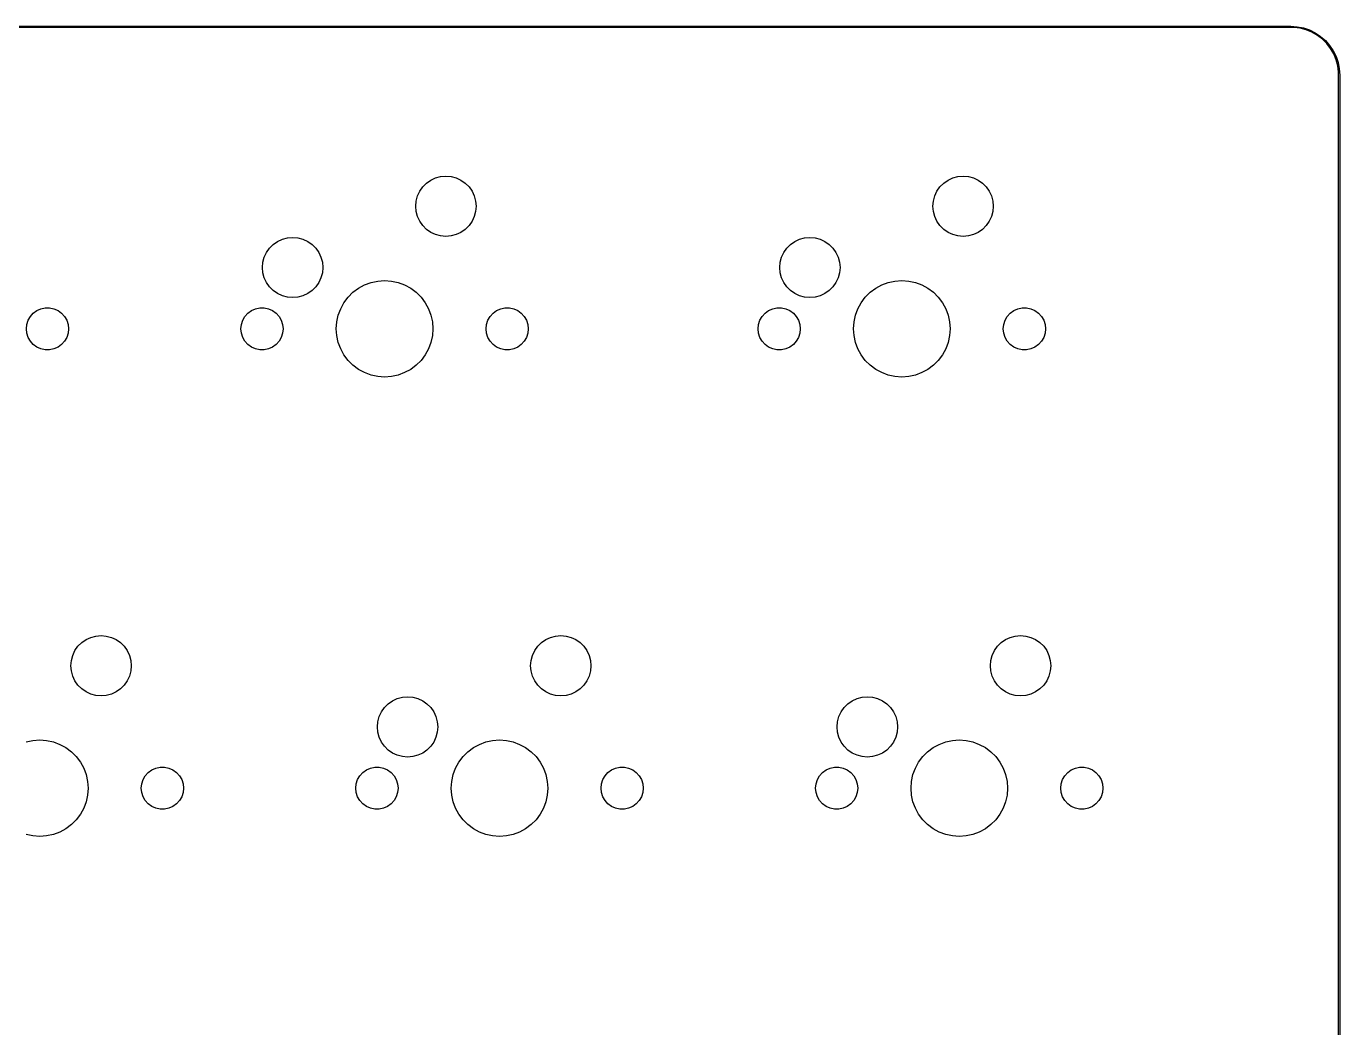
# Model space of a CAD drawing. Extents: x 24 to 270, y -104 to -21.
# Drawn here: x 215.2 to 269.6, y -62.9 to -21.3 of the extents above; entities that cross this region are included whole.
import ezdxf

# ---------------------------------------------------------------- set-up
doc = ezdxf.new("R2010")
doc.units = 0
doc.layers.add('BLACK', color=7, linetype='CONTINUOUS')

msp = doc.modelspace()

# ---------------------------------------------------------------- linework, layer by layer
at = {"layer": 'BLACK', "linetype": 'CONTINUOUS'}
for p, q in [((25.58125, -21.35), (267.58125, -21.35)), ((267.58125, -21.4), (25.58125, -21.4)), ((267.58125, -21.35), (267.84557, -21.367318)), ((267.581251, -21.4), (267.58125, -21.399999)), ((267.58125, -21.399999), (267.58125, -21.4)), ((267.710701, -21.399997), (267.581251, -21.4)), ((267.967388, -21.433784), (267.710701, -21.399997)), ((267.84557, -21.367318), (268.105368, -21.418989)), ((268.217468, -21.500787), (267.967388, -21.433784)), ((268.105368, -21.418989), (268.356199, -21.504129)), ((268.456663, -21.59986), (268.217468, -21.500787)), ((268.356199, -21.504129), (268.593771, -21.621282)), ((268.68088, -21.729307), (268.456663, -21.59986)), ((268.593771, -21.621282), (268.814018, -21.768442)), ((268.886282, -21.886912), (268.68088, -21.729307)), ((268.814018, -21.768442), (269.013173, -21.943091)), ((269.069355, -22.069981), (268.886282, -21.886912)), ((269.013173, -21.943091), (269.187828, -22.142241)), ((269.226966, -22.275379), (269.069355, -22.069981)), ((269.187828, -22.142241), (269.334993, -22.362485)), ((269.356418, -22.499592), (269.226966, -22.275379)), ((269.334993, -22.362485), (269.452151, -22.600054)), ((269.455497, -22.738785), (269.356418, -22.499592)), ((269.452151, -22.600054), (269.537298, -22.850883)), ((269.522506, -22.988864), (269.455497, -22.738785)), ((269.537298, -22.850883), (269.588975, -23.11068)), ((269.5563, -23.24555), (269.522506, -22.988864)), ((269.55625, -23.375), (269.5563, -23.374748)), ((269.55625, -102.375), (269.55625, -23.375)), ((269.5563, -23.374748), (269.5563, -23.24555)), ((269.588975, -23.11068), (269.6063, -23.375)), ((269.6063, -23.375), (269.60625, -23.375)), ((269.60625, -23.375), (269.60625, -102.375)), ((231.765265, -27.855569), (231.94375, -27.730593)), ((231.94375, -27.730593), (232.141225, -27.638509)), ((232.141225, -27.638509), (232.35169, -27.582115)), ((232.35169, -27.582115), (232.56875, -27.563125)), ((232.56875, -27.563125), (232.78581, -27.582115)), ((232.78581, -27.582115), (232.996275, -27.638509)), ((232.996275, -27.638509), (233.19375, -27.730593)), ((233.19375, -27.730593), (233.372235, -27.855569)), ((253.196515, -27.855569), (253.375, -27.730593)), ((253.375, -27.730593), (253.572475, -27.638509)), ((253.572475, -27.638509), (253.78294, -27.582115)), ((253.78294, -27.582115), (254, -27.563125)), ((254, -27.563125), (254.21706, -27.582115)), ((254.21706, -27.582115), (254.427525, -27.638509)), ((254.427525, -27.638509), (254.625, -27.730593)), ((254.625, -27.730593), (254.803485, -27.855569)), ((231.394134, -28.3856), (231.486218, -28.188125)), ((231.486218, -28.188125), (231.611194, -28.00964)), ((231.611194, -28.00964), (231.765265, -27.855569)), ((233.372235, -27.855569), (233.526306, -28.00964)), ((233.526306, -28.00964), (233.651282, -28.188125)), ((233.651282, -28.188125), (233.743366, -28.3856)), ((252.825384, -28.3856), (252.917468, -28.188125)), ((252.917468, -28.188125), (253.042444, -28.00964)), ((253.042444, -28.00964), (253.196515, -27.855569)), ((254.803485, -27.855569), (254.957556, -28.00964)), ((254.957556, -28.00964), (255.082532, -28.188125)), ((255.082532, -28.188125), (255.174616, -28.3856)), ((231.31875, -28.813125), (231.33774, -28.596065)), ((231.33774, -29.030185), (231.31875, -28.813125)), ((231.33774, -28.596065), (231.394134, -28.3856)), ((233.743366, -28.3856), (233.79976, -28.596065)), ((233.79976, -28.596065), (233.81875, -28.813125)), ((233.81875, -28.813125), (233.79976, -29.030185)), ((252.75, -28.813125), (252.76899, -28.596065)), ((252.76899, -29.030185), (252.75, -28.813125)), ((252.76899, -28.596065), (252.825384, -28.3856)), ((255.174616, -28.3856), (255.23101, -28.596065)), ((255.23101, -28.596065), (255.25, -28.813125)), ((255.25, -28.813125), (255.23101, -29.030185)), ((231.394134, -29.24065), (231.33774, -29.030185)), ((231.486218, -29.438125), (231.394134, -29.24065)), ((233.743366, -29.24065), (233.651282, -29.438125)), ((233.79976, -29.030185), (233.743366, -29.24065)), ((252.825384, -29.24065), (252.76899, -29.030185)), ((252.917468, -29.438125), (252.825384, -29.24065)), ((255.174616, -29.24065), (255.082532, -29.438125)), ((255.23101, -29.030185), (255.174616, -29.24065)), ((231.611194, -29.61661), (231.486218, -29.438125)), ((231.765265, -29.770681), (231.611194, -29.61661)), ((231.94375, -29.895657), (231.765265, -29.770681)), ((232.141225, -29.987741), (231.94375, -29.895657)), ((233.19375, -29.895657), (232.996275, -29.987741)), ((233.372235, -29.770681), (233.19375, -29.895657)), ((233.526306, -29.61661), (233.372235, -29.770681)), ((233.651282, -29.438125), (233.526306, -29.61661)), ((253.042444, -29.61661), (252.917468, -29.438125)), ((253.196515, -29.770681), (253.042444, -29.61661)), ((253.375, -29.895657), (253.196515, -29.770681)), ((253.572475, -29.987741), (253.375, -29.895657)), ((254.625, -29.895657), (254.427525, -29.987741)), ((254.803485, -29.770681), (254.625, -29.895657)), ((254.957556, -29.61661), (254.803485, -29.770681)), ((255.082532, -29.438125), (254.957556, -29.61661)), ((225.261194, -30.54964), (225.415265, -30.395569)), ((225.415265, -30.395569), (225.59375, -30.270593)), ((225.59375, -30.270593), (225.791225, -30.178509)), ((225.791225, -30.178509), (226.00169, -30.122115)), ((226.00169, -30.122115), (226.21875, -30.103125)), ((226.21875, -30.103125), (226.43581, -30.122115)), ((226.43581, -30.122115), (226.646275, -30.178509)), ((226.646275, -30.178509), (226.84375, -30.270593)), ((226.84375, -30.270593), (227.022235, -30.395569)), ((227.022235, -30.395569), (227.176306, -30.54964)), ((232.35169, -30.044135), (232.141225, -29.987741)), ((232.56875, -30.063125), (232.35169, -30.044135)), ((232.78581, -30.044135), (232.56875, -30.063125)), ((232.996275, -29.987741), (232.78581, -30.044135)), ((246.692444, -30.54964), (246.846515, -30.395569)), ((246.846515, -30.395569), (247.025, -30.270593)), ((247.025, -30.270593), (247.222475, -30.178509)), ((247.222475, -30.178509), (247.43294, -30.122115)), ((247.43294, -30.122115), (247.65, -30.103125)), ((247.65, -30.103125), (247.86706, -30.122115)), ((247.86706, -30.122115), (248.077525, -30.178509)), ((248.077525, -30.178509), (248.275, -30.270593)), ((248.275, -30.270593), (248.453485, -30.395569)), ((248.453485, -30.395569), (248.607556, -30.54964)), ((253.78294, -30.044135), (253.572475, -29.987741)), ((254, -30.063125), (253.78294, -30.044135)), ((254.21706, -30.044135), (254, -30.063125)), ((254.427525, -29.987741), (254.21706, -30.044135)), ((224.98774, -31.136065), (225.044134, -30.9256)), ((225.044134, -30.9256), (225.136218, -30.728125)), ((225.136218, -30.728125), (225.261194, -30.54964)), ((227.176306, -30.54964), (227.301282, -30.728125)), ((227.301282, -30.728125), (227.393366, -30.9256)), ((227.393366, -30.9256), (227.44976, -31.136065)), ((246.41899, -31.136065), (246.475384, -30.9256)), ((246.475384, -30.9256), (246.567468, -30.728125)), ((246.567468, -30.728125), (246.692444, -30.54964)), ((248.607556, -30.54964), (248.732532, -30.728125)), ((248.732532, -30.728125), (248.824616, -30.9256)), ((248.824616, -30.9256), (248.88101, -31.136065)), ((224.96875, -31.353125), (224.98774, -31.136065)), ((224.98774, -31.570185), (224.96875, -31.353125)), ((227.44976, -31.136065), (227.46875, -31.353125)), ((227.46875, -31.353125), (227.44976, -31.570185)), ((246.4, -31.353125), (246.41899, -31.136065)), ((246.41899, -31.570185), (246.4, -31.353125)), ((248.88101, -31.136065), (248.9, -31.353125)), ((248.9, -31.353125), (248.88101, -31.570185)), ((225.044134, -31.78065), (224.98774, -31.570185)), ((225.136218, -31.978125), (225.044134, -31.78065)), ((225.261194, -32.15661), (225.136218, -31.978125)), ((227.301282, -31.978125), (227.176306, -32.15661)), ((227.393366, -31.78065), (227.301282, -31.978125)), ((227.44976, -31.570185), (227.393366, -31.78065)), ((228.947468, -32.210618), (229.19792, -32.073861)), ((229.19792, -32.073861), (229.465285, -31.974139)), ((229.465285, -31.974139), (229.74412, -31.913482)), ((229.74412, -31.913482), (230.02875, -31.893125)), ((230.02875, -31.893125), (230.31338, -31.913482)), ((230.31338, -31.913482), (230.592215, -31.974139)), ((230.592215, -31.974139), (230.85958, -32.073861)), ((230.85958, -32.073861), (231.110032, -32.210618)), ((246.475384, -31.78065), (246.41899, -31.570185)), ((246.567468, -31.978125), (246.475384, -31.78065)), ((246.692444, -32.15661), (246.567468, -31.978125)), ((248.732532, -31.978125), (248.607556, -32.15661)), ((248.824616, -31.78065), (248.732532, -31.978125)), ((248.88101, -31.570185), (248.824616, -31.78065)), ((250.378718, -32.210618), (250.62917, -32.073861)), ((250.62917, -32.073861), (250.896535, -31.974139)), ((250.896535, -31.974139), (251.17537, -31.913482)), ((251.17537, -31.913482), (251.46, -31.893125)), ((251.46, -31.893125), (251.74463, -31.913482)), ((251.74463, -31.913482), (252.023465, -31.974139)), ((252.023465, -31.974139), (252.29083, -32.073861)), ((252.29083, -32.073861), (252.541282, -32.210618)), ((225.415265, -32.310681), (225.261194, -32.15661)), ((225.59375, -32.435657), (225.415265, -32.310681)), ((225.791225, -32.527741), (225.59375, -32.435657)), ((226.00169, -32.584135), (225.791225, -32.527741)), ((226.21875, -32.603125), (226.00169, -32.584135)), ((226.43581, -32.584135), (226.21875, -32.603125)), ((226.646275, -32.527741), (226.43581, -32.584135)), ((226.84375, -32.435657), (226.646275, -32.527741)), ((227.022235, -32.310681), (226.84375, -32.435657)), ((227.176306, -32.15661), (227.022235, -32.310681)), ((228.346243, -32.811843), (228.517251, -32.583404)), ((228.517251, -32.583404), (228.719029, -32.381626)), ((228.719029, -32.381626), (228.947468, -32.210618)), ((231.110032, -32.210618), (231.338471, -32.381626)), ((231.338471, -32.381626), (231.540249, -32.583404)), ((231.540249, -32.583404), (231.711257, -32.811843)), ((246.846515, -32.310681), (246.692444, -32.15661)), ((247.025, -32.435657), (246.846515, -32.310681)), ((247.222475, -32.527741), (247.025, -32.435657)), ((247.43294, -32.584135), (247.222475, -32.527741)), ((247.65, -32.603125), (247.43294, -32.584135)), ((247.86706, -32.584135), (247.65, -32.603125)), ((248.077525, -32.527741), (247.86706, -32.584135)), ((248.275, -32.435657), (248.077525, -32.527741)), ((248.453485, -32.310681), (248.275, -32.435657)), ((248.607556, -32.15661), (248.453485, -32.310681)), ((249.777493, -32.811843), (249.948501, -32.583404)), ((249.948501, -32.583404), (250.150279, -32.381626)), ((250.150279, -32.381626), (250.378718, -32.210618)), ((252.541282, -32.210618), (252.769721, -32.381626)), ((252.769721, -32.381626), (252.971499, -32.583404)), ((252.971499, -32.583404), (253.142507, -32.811843)), ((215.473261, -33.242873), (215.62125, -33.135353)), ((215.62125, -33.135353), (215.78836, -33.060951)), ((215.78836, -33.060951), (215.967288, -33.022918)), ((215.967288, -33.022918), (216.150212, -33.022918)), ((216.150212, -33.022918), (216.32914, -33.060951)), ((216.32914, -33.060951), (216.49625, -33.135353)), ((216.49625, -33.135353), (216.644239, -33.242873)), ((224.363261, -33.242873), (224.51125, -33.135353)), ((224.51125, -33.135353), (224.67836, -33.060951)), ((224.67836, -33.060951), (224.857288, -33.022918)), ((224.857288, -33.022918), (225.040212, -33.022918)), ((225.040212, -33.022918), (225.21914, -33.060951)), ((225.21914, -33.060951), (225.38625, -33.135353)), ((225.38625, -33.135353), (225.534239, -33.242873)), ((228.109764, -33.32966), (228.209486, -33.062295)), ((228.209486, -33.062295), (228.346243, -32.811843)), ((231.711257, -32.811843), (231.848014, -33.062295)), ((231.848014, -33.062295), (231.947736, -33.32966)), ((234.523261, -33.242873), (234.67125, -33.135353)), ((234.67125, -33.135353), (234.83836, -33.060951)), ((234.83836, -33.060951), (235.017288, -33.022918)), ((235.017288, -33.022918), (235.200212, -33.022918)), ((235.200212, -33.022918), (235.37914, -33.060951)), ((235.37914, -33.060951), (235.54625, -33.135353)), ((235.54625, -33.135353), (235.694239, -33.242873)), ((245.794511, -33.242873), (245.9425, -33.135353)), ((245.9425, -33.135353), (246.10961, -33.060951)), ((246.10961, -33.060951), (246.288538, -33.022918)), ((246.288538, -33.022918), (246.471462, -33.022918)), ((246.471462, -33.022918), (246.65039, -33.060951)), ((246.65039, -33.060951), (246.8175, -33.135353)), ((246.8175, -33.135353), (246.965489, -33.242873)), ((249.541014, -33.32966), (249.640736, -33.062295)), ((249.640736, -33.062295), (249.777493, -32.811843)), ((253.142507, -32.811843), (253.279264, -33.062295)), ((253.279264, -33.062295), (253.378986, -33.32966)), ((255.954511, -33.242873), (256.1025, -33.135353)), ((256.1025, -33.135353), (256.26961, -33.060951)), ((256.26961, -33.060951), (256.448538, -33.022918)), ((256.448538, -33.022918), (256.631462, -33.022918)), ((256.631462, -33.022918), (256.81039, -33.060951)), ((256.81039, -33.060951), (256.9775, -33.135353)), ((256.9775, -33.135353), (257.125489, -33.242873)), ((215.18375, -33.893125), (215.202871, -33.711202)), ((215.202871, -33.711202), (215.259398, -33.53723)), ((215.259398, -33.53723), (215.35086, -33.378813)), ((215.35086, -33.378813), (215.473261, -33.242873)), ((216.644239, -33.242873), (216.76664, -33.378813)), ((216.76664, -33.378813), (216.858102, -33.53723)), ((216.858102, -33.53723), (216.914629, -33.711202)), ((216.914629, -33.711202), (216.93375, -33.893125)), ((224.07375, -33.893125), (224.092871, -33.711202)), ((224.092871, -33.711202), (224.149398, -33.53723)), ((224.149398, -33.53723), (224.24086, -33.378813)), ((224.24086, -33.378813), (224.363261, -33.242873)), ((225.534239, -33.242873), (225.65664, -33.378813)), ((225.65664, -33.378813), (225.748102, -33.53723)), ((225.748102, -33.53723), (225.804629, -33.711202)), ((225.804629, -33.711202), (225.82375, -33.893125)), ((228.02875, -33.893125), (228.049107, -33.608495)), ((228.049107, -33.608495), (228.109764, -33.32966)), ((231.947736, -33.32966), (232.008393, -33.608495)), ((232.008393, -33.608495), (232.02875, -33.893125)), ((234.23375, -33.893125), (234.252871, -33.711202)), ((234.252871, -33.711202), (234.309398, -33.53723)), ((234.309398, -33.53723), (234.40086, -33.378813)), ((234.40086, -33.378813), (234.523261, -33.242873)), ((235.694239, -33.242873), (235.81664, -33.378813)), ((235.81664, -33.378813), (235.908102, -33.53723)), ((235.908102, -33.53723), (235.964629, -33.711202)), ((235.964629, -33.711202), (235.98375, -33.893125)), ((245.505, -33.893125), (245.524121, -33.711202)), ((245.524121, -33.711202), (245.580648, -33.53723)), ((245.580648, -33.53723), (245.67211, -33.378813)), ((245.67211, -33.378813), (245.794511, -33.242873)), ((246.965489, -33.242873), (247.08789, -33.378813)), ((247.08789, -33.378813), (247.179352, -33.53723)), ((247.179352, -33.53723), (247.235879, -33.711202)), ((247.235879, -33.711202), (247.255, -33.893125)), ((249.46, -33.893125), (249.480357, -33.608495)), ((249.480357, -33.608495), (249.541014, -33.32966)), ((253.378986, -33.32966), (253.439643, -33.608495)), ((253.439643, -33.608495), (253.46, -33.893125)), ((255.665, -33.893125), (255.684121, -33.711202)), ((255.684121, -33.711202), (255.740648, -33.53723)), ((255.740648, -33.53723), (255.83211, -33.378813)), ((255.83211, -33.378813), (255.954511, -33.242873)), ((257.125489, -33.242873), (257.24789, -33.378813)), ((257.24789, -33.378813), (257.339352, -33.53723)), ((257.339352, -33.53723), (257.395879, -33.711202)), ((257.395879, -33.711202), (257.415, -33.893125)), ((215.202871, -34.075048), (215.18375, -33.893125)), ((215.259398, -34.24902), (215.202871, -34.075048)), ((215.35086, -34.407437), (215.259398, -34.24902)), ((216.858102, -34.24902), (216.76664, -34.407437)), ((216.914629, -34.075048), (216.858102, -34.24902)), ((216.93375, -33.893125), (216.914629, -34.075048)), ((224.092871, -34.075048), (224.07375, -33.893125)), ((224.149398, -34.24902), (224.092871, -34.075048)), ((224.24086, -34.407437), (224.149398, -34.24902)), ((225.748102, -34.24902), (225.65664, -34.407437)), ((225.804629, -34.075048), (225.748102, -34.24902)), ((225.82375, -33.893125), (225.804629, -34.075048)), ((228.049107, -34.177755), (228.02875, -33.893125)), ((228.109764, -34.45659), (228.049107, -34.177755)), ((232.008393, -34.177755), (231.947736, -34.45659)), ((232.02875, -33.893125), (232.008393, -34.177755)), ((234.252871, -34.075048), (234.23375, -33.893125)), ((234.309398, -34.24902), (234.252871, -34.075048)), ((234.40086, -34.407437), (234.309398, -34.24902)), ((235.908102, -34.24902), (235.81664, -34.407437)), ((235.964629, -34.075048), (235.908102, -34.24902)), ((235.98375, -33.893125), (235.964629, -34.075048)), ((245.524121, -34.075048), (245.505, -33.893125)), ((245.580648, -34.24902), (245.524121, -34.075048)), ((245.67211, -34.407437), (245.580648, -34.24902)), ((247.179352, -34.24902), (247.08789, -34.407437)), ((247.235879, -34.075048), (247.179352, -34.24902)), ((247.255, -33.893125), (247.235879, -34.075048)), ((249.480357, -34.177755), (249.46, -33.893125)), ((249.541014, -34.45659), (249.480357, -34.177755)), ((253.439643, -34.177755), (253.378986, -34.45659)), ((253.46, -33.893125), (253.439643, -34.177755)), ((255.684121, -34.075048), (255.665, -33.893125)), ((255.740648, -34.24902), (255.684121, -34.075048)), ((255.83211, -34.407437), (255.740648, -34.24902)), ((257.339352, -34.24902), (257.24789, -34.407437)), ((257.395879, -34.075048), (257.339352, -34.24902)), ((257.415, -33.893125), (257.395879, -34.075048)), ((215.473261, -34.543377), (215.35086, -34.407437)), ((215.62125, -34.650897), (215.473261, -34.543377)), ((215.78836, -34.725299), (215.62125, -34.650897)), ((215.967288, -34.763332), (215.78836, -34.725299)), ((216.150212, -34.763332), (215.967288, -34.763332)), ((216.32914, -34.725299), (216.150212, -34.763332)), ((216.49625, -34.650897), (216.32914, -34.725299)), ((216.644239, -34.543377), (216.49625, -34.650897)), ((216.76664, -34.407437), (216.644239, -34.543377)), ((224.363261, -34.543377), (224.24086, -34.407437)), ((224.51125, -34.650897), (224.363261, -34.543377)), ((224.67836, -34.725299), (224.51125, -34.650897)), ((224.857288, -34.763332), (224.67836, -34.725299)), ((225.040212, -34.763332), (224.857288, -34.763332)), ((225.21914, -34.725299), (225.040212, -34.763332)), ((225.38625, -34.650897), (225.21914, -34.725299)), ((225.534239, -34.543377), (225.38625, -34.650897)), ((225.65664, -34.407437), (225.534239, -34.543377)), ((228.209486, -34.723955), (228.109764, -34.45659)), ((228.346243, -34.974407), (228.209486, -34.723955)), ((231.848014, -34.723955), (231.711257, -34.974407)), ((231.947736, -34.45659), (231.848014, -34.723955)), ((234.523261, -34.543377), (234.40086, -34.407437)), ((234.67125, -34.650897), (234.523261, -34.543377)), ((234.83836, -34.725299), (234.67125, -34.650897)), ((235.017288, -34.763332), (234.83836, -34.725299)), ((235.200212, -34.763332), (235.017288, -34.763332)), ((235.37914, -34.725299), (235.200212, -34.763332)), ((235.54625, -34.650897), (235.37914, -34.725299)), ((235.694239, -34.543377), (235.54625, -34.650897)), ((235.81664, -34.407437), (235.694239, -34.543377)), ((245.794511, -34.543377), (245.67211, -34.407437)), ((245.9425, -34.650897), (245.794511, -34.543377)), ((246.10961, -34.725299), (245.9425, -34.650897)), ((246.288538, -34.763332), (246.10961, -34.725299)), ((246.471462, -34.763332), (246.288538, -34.763332)), ((246.65039, -34.725299), (246.471462, -34.763332)), ((246.8175, -34.650897), (246.65039, -34.725299)), ((246.965489, -34.543377), (246.8175, -34.650897)), ((247.08789, -34.407437), (246.965489, -34.543377)), ((249.640736, -34.723955), (249.541014, -34.45659)), ((249.777493, -34.974407), (249.640736, -34.723955)), ((253.279264, -34.723955), (253.142507, -34.974407)), ((253.378986, -34.45659), (253.279264, -34.723955)), ((255.954511, -34.543377), (255.83211, -34.407437)), ((256.1025, -34.650897), (255.954511, -34.543377)), ((256.26961, -34.725299), (256.1025, -34.650897)), ((256.448538, -34.763332), (256.26961, -34.725299)), ((256.631462, -34.763332), (256.448538, -34.763332)), ((256.81039, -34.725299), (256.631462, -34.763332)), ((256.9775, -34.650897), (256.81039, -34.725299)), ((257.125489, -34.543377), (256.9775, -34.650897)), ((257.24789, -34.407437), (257.125489, -34.543377)), ((228.517251, -35.202846), (228.346243, -34.974407)), ((228.719029, -35.404624), (228.517251, -35.202846)), ((231.540249, -35.202846), (231.338471, -35.404624)), ((231.711257, -34.974407), (231.540249, -35.202846)), ((249.948501, -35.202846), (249.777493, -34.974407)), ((250.150279, -35.404624), (249.948501, -35.202846)), ((252.971499, -35.202846), (252.769721, -35.404624)), ((253.142507, -34.974407), (252.971499, -35.202846)), ((228.947468, -35.575632), (228.719029, -35.404624)), ((229.19792, -35.712389), (228.947468, -35.575632)), ((229.465285, -35.812111), (229.19792, -35.712389)), ((229.74412, -35.872768), (229.465285, -35.812111)), ((230.02875, -35.893125), (229.74412, -35.872768)), ((230.31338, -35.872768), (230.02875, -35.893125)), ((230.592215, -35.812111), (230.31338, -35.872768)), ((230.85958, -35.712389), (230.592215, -35.812111)), ((231.110032, -35.575632), (230.85958, -35.712389)), ((231.338471, -35.404624), (231.110032, -35.575632)), ((250.378718, -35.575632), (250.150279, -35.404624)), ((250.62917, -35.712389), (250.378718, -35.575632)), ((250.896535, -35.812111), (250.62917, -35.712389)), ((251.17537, -35.872768), (250.896535, -35.812111)), ((251.46, -35.893125), (251.17537, -35.872768)), ((251.74463, -35.872768), (251.46, -35.893125)), ((252.023465, -35.812111), (251.74463, -35.872768)), ((252.29083, -35.712389), (252.023465, -35.812111)), ((252.541282, -35.575632), (252.29083, -35.712389)), ((252.769721, -35.404624), (252.541282, -35.575632)), ((217.477765, -46.905569), (217.65625, -46.780593)), ((217.65625, -46.780593), (217.853725, -46.688509)), ((217.853725, -46.688509), (218.06419, -46.632115)), ((218.06419, -46.632115), (218.28125, -46.613125)), ((218.28125, -46.613125), (218.49831, -46.632115)), ((218.49831, -46.632115), (218.708775, -46.688509)), ((218.708775, -46.688509), (218.90625, -46.780593)), ((218.90625, -46.780593), (219.084735, -46.905569)), ((236.527765, -46.905569), (236.70625, -46.780593)), ((236.70625, -46.780593), (236.903725, -46.688509)), ((236.903725, -46.688509), (237.11419, -46.632115)), ((237.11419, -46.632115), (237.33125, -46.613125)), ((237.33125, -46.613125), (237.54831, -46.632115)), ((237.54831, -46.632115), (237.758775, -46.688509)), ((237.758775, -46.688509), (237.95625, -46.780593)), ((237.95625, -46.780593), (238.134735, -46.905569)), ((255.577765, -46.905569), (255.75625, -46.780593)), ((255.75625, -46.780593), (255.953725, -46.688509)), ((255.953725, -46.688509), (256.16419, -46.632115)), ((256.16419, -46.632115), (256.38125, -46.613125)), ((256.38125, -46.613125), (256.59831, -46.632115)), ((256.59831, -46.632115), (256.808775, -46.688509)), ((256.808775, -46.688509), (257.00625, -46.780593)), ((257.00625, -46.780593), (257.184735, -46.905569)), ((217.106634, -47.4356), (217.198718, -47.238125)), ((217.198718, -47.238125), (217.323694, -47.05964)), ((217.323694, -47.05964), (217.477765, -46.905569)), ((219.084735, -46.905569), (219.238806, -47.05964)), ((219.238806, -47.05964), (219.363782, -47.238125)), ((219.363782, -47.238125), (219.455866, -47.4356)), ((236.156634, -47.4356), (236.248718, -47.238125)), ((236.248718, -47.238125), (236.373694, -47.05964)), ((236.373694, -47.05964), (236.527765, -46.905569)), ((238.134735, -46.905569), (238.288806, -47.05964)), ((238.288806, -47.05964), (238.413782, -47.238125)), ((238.413782, -47.238125), (238.505866, -47.4356)), ((255.206634, -47.4356), (255.298718, -47.238125)), ((255.298718, -47.238125), (255.423694, -47.05964)), ((255.423694, -47.05964), (255.577765, -46.905569)), ((257.184735, -46.905569), (257.338806, -47.05964)), ((257.338806, -47.05964), (257.463782, -47.238125)), ((257.463782, -47.238125), (257.555866, -47.4356)), ((217.03125, -47.863125), (217.05024, -47.646065)), ((217.05024, -48.080185), (217.03125, -47.863125)), ((217.05024, -47.646065), (217.106634, -47.4356)), ((219.455866, -47.4356), (219.51226, -47.646065)), ((219.51226, -47.646065), (219.53125, -47.863125)), ((219.53125, -47.863125), (219.51226, -48.080185)), ((236.08125, -47.863125), (236.10024, -47.646065)), ((236.10024, -48.080185), (236.08125, -47.863125)), ((236.10024, -47.646065), (236.156634, -47.4356)), ((238.505866, -47.4356), (238.56226, -47.646065)), ((238.56226, -47.646065), (238.58125, -47.863125)), ((238.58125, -47.863125), (238.56226, -48.080185)), ((255.13125, -47.863125), (255.15024, -47.646065)), ((255.15024, -48.080185), (255.13125, -47.863125)), ((255.15024, -47.646065), (255.206634, -47.4356)), ((257.555866, -47.4356), (257.61226, -47.646065)), ((257.61226, -47.646065), (257.63125, -47.863125)), ((257.63125, -47.863125), (257.61226, -48.080185)), ((217.106634, -48.29065), (217.05024, -48.080185)), ((217.198718, -48.488125), (217.106634, -48.29065)), ((219.455866, -48.29065), (219.363782, -48.488125)), ((219.51226, -48.080185), (219.455866, -48.29065)), ((236.156634, -48.29065), (236.10024, -48.080185)), ((236.248718, -48.488125), (236.156634, -48.29065)), ((238.505866, -48.29065), (238.413782, -48.488125)), ((238.56226, -48.080185), (238.505866, -48.29065)), ((255.206634, -48.29065), (255.15024, -48.080185)), ((255.298718, -48.488125), (255.206634, -48.29065)), ((257.555866, -48.29065), (257.463782, -48.488125)), ((257.61226, -48.080185), (257.555866, -48.29065)), ((217.323694, -48.66661), (217.198718, -48.488125)), ((217.477765, -48.820681), (217.323694, -48.66661)), ((217.65625, -48.945657), (217.477765, -48.820681)), ((217.853725, -49.037741), (217.65625, -48.945657)), ((218.90625, -48.945657), (218.708775, -49.037741)), ((219.084735, -48.820681), (218.90625, -48.945657)), ((219.238806, -48.66661), (219.084735, -48.820681)), ((219.363782, -48.488125), (219.238806, -48.66661)), ((236.373694, -48.66661), (236.248718, -48.488125)), ((236.527765, -48.820681), (236.373694, -48.66661)), ((236.70625, -48.945657), (236.527765, -48.820681)), ((236.903725, -49.037741), (236.70625, -48.945657)), ((237.95625, -48.945657), (237.758775, -49.037741)), ((238.134735, -48.820681), (237.95625, -48.945657)), ((238.288806, -48.66661), (238.134735, -48.820681)), ((238.413782, -48.488125), (238.288806, -48.66661)), ((255.423694, -48.66661), (255.298718, -48.488125)), ((255.577765, -48.820681), (255.423694, -48.66661)), ((255.75625, -48.945657), (255.577765, -48.820681)), ((255.953725, -49.037741), (255.75625, -48.945657)), ((257.00625, -48.945657), (256.808775, -49.037741)), ((257.184735, -48.820681), (257.00625, -48.945657)), ((257.338806, -48.66661), (257.184735, -48.820681)), ((257.463782, -48.488125), (257.338806, -48.66661)), ((218.06419, -49.094135), (217.853725, -49.037741)), ((218.28125, -49.113125), (218.06419, -49.094135)), ((218.49831, -49.094135), (218.28125, -49.113125)), ((218.708775, -49.037741), (218.49831, -49.094135)), ((230.023694, -49.59964), (230.177765, -49.445569)), ((230.177765, -49.445569), (230.35625, -49.320593)), ((230.35625, -49.320593), (230.553725, -49.228509)), ((230.553725, -49.228509), (230.76419, -49.172115)), ((230.76419, -49.172115), (230.98125, -49.153125)), ((230.98125, -49.153125), (231.19831, -49.172115)), ((231.19831, -49.172115), (231.408775, -49.228509)), ((231.408775, -49.228509), (231.60625, -49.320593)), ((231.60625, -49.320593), (231.784735, -49.445569)), ((231.784735, -49.445569), (231.938806, -49.59964)), ((237.11419, -49.094135), (236.903725, -49.037741)), ((237.33125, -49.113125), (237.11419, -49.094135)), ((237.54831, -49.094135), (237.33125, -49.113125)), ((237.758775, -49.037741), (237.54831, -49.094135)), ((249.073694, -49.59964), (249.227765, -49.445569)), ((249.227765, -49.445569), (249.40625, -49.320593)), ((249.40625, -49.320593), (249.603725, -49.228509)), ((249.603725, -49.228509), (249.81419, -49.172115)), ((249.81419, -49.172115), (250.03125, -49.153125)), ((250.03125, -49.153125), (250.24831, -49.172115)), ((250.24831, -49.172115), (250.458775, -49.228509)), ((250.458775, -49.228509), (250.65625, -49.320593)), ((250.65625, -49.320593), (250.834735, -49.445569)), ((250.834735, -49.445569), (250.988806, -49.59964)), ((256.16419, -49.094135), (255.953725, -49.037741)), ((256.38125, -49.113125), (256.16419, -49.094135)), ((256.59831, -49.094135), (256.38125, -49.113125)), ((256.808775, -49.037741), (256.59831, -49.094135)), ((229.75024, -50.186065), (229.806634, -49.9756)), ((229.806634, -49.9756), (229.898718, -49.778125)), ((229.898718, -49.778125), (230.023694, -49.59964)), ((231.938806, -49.59964), (232.063782, -49.778125)), ((232.063782, -49.778125), (232.155866, -49.9756)), ((232.155866, -49.9756), (232.21226, -50.186065)), ((248.80024, -50.186065), (248.856634, -49.9756)), ((248.856634, -49.9756), (248.948718, -49.778125)), ((248.948718, -49.778125), (249.073694, -49.59964)), ((250.988806, -49.59964), (251.113782, -49.778125)), ((251.113782, -49.778125), (251.205866, -49.9756)), ((251.205866, -49.9756), (251.26226, -50.186065)), ((229.73125, -50.403125), (229.75024, -50.186065)), ((229.75024, -50.620185), (229.73125, -50.403125)), ((232.21226, -50.186065), (232.23125, -50.403125)), ((232.23125, -50.403125), (232.21226, -50.620185)), ((248.78125, -50.403125), (248.80024, -50.186065)), ((248.80024, -50.620185), (248.78125, -50.403125)), ((251.26226, -50.186065), (251.28125, -50.403125)), ((251.28125, -50.403125), (251.26226, -50.620185)), ((215.177785, -51.024139), (215.45662, -50.963482)), ((215.45662, -50.963482), (215.74125, -50.943125)), ((215.74125, -50.943125), (216.02588, -50.963482)), ((216.02588, -50.963482), (216.304715, -51.024139)), ((216.304715, -51.024139), (216.57208, -51.123861)), ((216.57208, -51.123861), (216.822532, -51.260618)), ((229.806634, -50.83065), (229.75024, -50.620185)), ((229.898718, -51.028125), (229.806634, -50.83065)), ((230.023694, -51.20661), (229.898718, -51.028125)), ((232.063782, -51.028125), (231.938806, -51.20661)), ((232.155866, -50.83065), (232.063782, -51.028125)), ((232.21226, -50.620185), (232.155866, -50.83065)), ((233.709968, -51.260618), (233.96042, -51.123861)), ((233.96042, -51.123861), (234.227785, -51.024139)), ((234.227785, -51.024139), (234.50662, -50.963482)), ((234.50662, -50.963482), (234.79125, -50.943125)), ((234.79125, -50.943125), (235.07588, -50.963482)), ((235.07588, -50.963482), (235.354715, -51.024139)), ((235.354715, -51.024139), (235.62208, -51.123861)), ((235.62208, -51.123861), (235.872532, -51.260618)), ((248.856634, -50.83065), (248.80024, -50.620185)), ((248.948718, -51.028125), (248.856634, -50.83065)), ((249.073694, -51.20661), (248.948718, -51.028125)), ((251.113782, -51.028125), (250.988806, -51.20661)), ((251.205866, -50.83065), (251.113782, -51.028125)), ((251.26226, -50.620185), (251.205866, -50.83065)), ((252.759968, -51.260618), (253.01042, -51.123861)), ((253.01042, -51.123861), (253.277785, -51.024139)), ((253.277785, -51.024139), (253.55662, -50.963482)), ((253.55662, -50.963482), (253.84125, -50.943125)), ((253.84125, -50.943125), (254.12588, -50.963482)), ((254.12588, -50.963482), (254.404715, -51.024139)), ((254.404715, -51.024139), (254.67208, -51.123861)), ((254.67208, -51.123861), (254.922532, -51.260618)), ((216.822532, -51.260618), (217.050971, -51.431626)), ((217.050971, -51.431626), (217.252749, -51.633404)), ((217.252749, -51.633404), (217.423757, -51.861843)), ((230.177765, -51.360681), (230.023694, -51.20661)), ((230.35625, -51.485657), (230.177765, -51.360681)), ((230.553725, -51.577741), (230.35625, -51.485657)), ((230.76419, -51.634135), (230.553725, -51.577741)), ((230.98125, -51.653125), (230.76419, -51.634135)), ((231.19831, -51.634135), (230.98125, -51.653125)), ((231.408775, -51.577741), (231.19831, -51.634135)), ((231.60625, -51.485657), (231.408775, -51.577741)), ((231.784735, -51.360681), (231.60625, -51.485657)), ((231.938806, -51.20661), (231.784735, -51.360681)), ((233.108743, -51.861843), (233.279751, -51.633404)), ((233.279751, -51.633404), (233.481529, -51.431626)), ((233.481529, -51.431626), (233.709968, -51.260618)), ((235.872532, -51.260618), (236.100971, -51.431626)), ((236.100971, -51.431626), (236.302749, -51.633404)), ((236.302749, -51.633404), (236.473757, -51.861843)), ((249.227765, -51.360681), (249.073694, -51.20661)), ((249.40625, -51.485657), (249.227765, -51.360681)), ((249.603725, -51.577741), (249.40625, -51.485657)), ((249.81419, -51.634135), (249.603725, -51.577741)), ((250.03125, -51.653125), (249.81419, -51.634135)), ((250.24831, -51.634135), (250.03125, -51.653125)), ((250.458775, -51.577741), (250.24831, -51.634135)), ((250.65625, -51.485657), (250.458775, -51.577741)), ((250.834735, -51.360681), (250.65625, -51.485657)), ((250.988806, -51.20661), (250.834735, -51.360681)), ((252.158743, -51.861843), (252.329751, -51.633404)), ((252.329751, -51.633404), (252.531529, -51.431626)), ((252.531529, -51.431626), (252.759968, -51.260618)), ((254.922532, -51.260618), (255.150971, -51.431626)), ((255.150971, -51.431626), (255.352749, -51.633404)), ((255.352749, -51.633404), (255.523757, -51.861843)), ((217.423757, -51.861843), (217.560514, -52.112295)), ((217.560514, -52.112295), (217.660236, -52.37966)), ((220.235761, -52.292873), (220.38375, -52.185353)), ((220.38375, -52.185353), (220.55086, -52.110951)), ((220.55086, -52.110951), (220.729788, -52.072918)), ((220.729788, -52.072918), (220.912712, -52.072918)), ((220.912712, -52.072918), (221.09164, -52.110951)), ((221.09164, -52.110951), (221.25875, -52.185353)), ((221.25875, -52.185353), (221.406739, -52.292873)), ((229.125761, -52.292873), (229.27375, -52.185353)), ((229.27375, -52.185353), (229.44086, -52.110951)), ((229.44086, -52.110951), (229.619788, -52.072918)), ((229.619788, -52.072918), (229.802712, -52.072918)), ((229.802712, -52.072918), (229.98164, -52.110951)), ((229.98164, -52.110951), (230.14875, -52.185353)), ((230.14875, -52.185353), (230.296739, -52.292873)), ((232.872264, -52.37966), (232.971986, -52.112295)), ((232.971986, -52.112295), (233.108743, -51.861843)), ((236.473757, -51.861843), (236.610514, -52.112295)), ((236.610514, -52.112295), (236.710236, -52.37966)), ((239.285761, -52.292873), (239.43375, -52.185353)), ((239.43375, -52.185353), (239.60086, -52.110951)), ((239.60086, -52.110951), (239.779788, -52.072918)), ((239.779788, -52.072918), (239.962712, -52.072918)), ((239.962712, -52.072918), (240.14164, -52.110951)), ((240.14164, -52.110951), (240.30875, -52.185353)), ((240.30875, -52.185353), (240.456739, -52.292873)), ((248.175761, -52.292873), (248.32375, -52.185353)), ((248.32375, -52.185353), (248.49086, -52.110951)), ((248.49086, -52.110951), (248.669788, -52.072918)), ((248.669788, -52.072918), (248.852712, -52.072918)), ((248.852712, -52.072918), (249.03164, -52.110951)), ((249.03164, -52.110951), (249.19875, -52.185353)), ((249.19875, -52.185353), (249.346739, -52.292873)), ((251.922264, -52.37966), (252.021986, -52.112295)), ((252.021986, -52.112295), (252.158743, -51.861843)), ((255.523757, -51.861843), (255.660514, -52.112295)), ((255.660514, -52.112295), (255.760236, -52.37966)), ((258.335761, -52.292873), (258.48375, -52.185353)), ((258.48375, -52.185353), (258.65086, -52.110951)), ((258.65086, -52.110951), (258.829788, -52.072918)), ((258.829788, -52.072918), (259.012712, -52.072918)), ((259.012712, -52.072918), (259.19164, -52.110951)), ((259.19164, -52.110951), (259.35875, -52.185353)), ((259.35875, -52.185353), (259.506739, -52.292873)), ((217.660236, -52.37966), (217.720893, -52.658495)), ((217.720893, -52.658495), (217.74125, -52.943125)), ((219.94625, -52.943125), (219.965371, -52.761202)), ((219.965371, -52.761202), (220.021898, -52.58723)), ((220.021898, -52.58723), (220.11336, -52.428813)), ((220.11336, -52.428813), (220.235761, -52.292873)), ((221.406739, -52.292873), (221.52914, -52.428813)), ((221.52914, -52.428813), (221.620602, -52.58723)), ((221.620602, -52.58723), (221.677129, -52.761202)), ((221.677129, -52.761202), (221.69625, -52.943125)), ((228.83625, -52.943125), (228.855371, -52.761202)), ((228.855371, -52.761202), (228.911898, -52.58723)), ((228.911898, -52.58723), (229.00336, -52.428813)), ((229.00336, -52.428813), (229.125761, -52.292873)), ((230.296739, -52.292873), (230.41914, -52.428813)), ((230.41914, -52.428813), (230.510602, -52.58723)), ((230.510602, -52.58723), (230.567129, -52.761202)), ((230.567129, -52.761202), (230.58625, -52.943125)), ((232.79125, -52.943125), (232.811607, -52.658495)), ((232.811607, -52.658495), (232.872264, -52.37966)), ((236.710236, -52.37966), (236.770893, -52.658495)), ((236.770893, -52.658495), (236.79125, -52.943125)), ((238.99625, -52.943125), (239.015371, -52.761202)), ((239.015371, -52.761202), (239.071898, -52.58723)), ((239.071898, -52.58723), (239.16336, -52.428813)), ((239.16336, -52.428813), (239.285761, -52.292873)), ((240.456739, -52.292873), (240.57914, -52.428813)), ((240.57914, -52.428813), (240.670602, -52.58723)), ((240.670602, -52.58723), (240.727129, -52.761202)), ((240.727129, -52.761202), (240.74625, -52.943125)), ((247.88625, -52.943125), (247.905371, -52.761202)), ((247.905371, -52.761202), (247.961898, -52.58723)), ((247.961898, -52.58723), (248.05336, -52.428813)), ((248.05336, -52.428813), (248.175761, -52.292873)), ((249.346739, -52.292873), (249.46914, -52.428813)), ((249.46914, -52.428813), (249.560602, -52.58723)), ((249.560602, -52.58723), (249.617129, -52.761202)), ((249.617129, -52.761202), (249.63625, -52.943125)), ((251.84125, -52.943125), (251.861607, -52.658495)), ((251.861607, -52.658495), (251.922264, -52.37966)), ((255.760236, -52.37966), (255.820893, -52.658495)), ((255.820893, -52.658495), (255.84125, -52.943125)), ((258.04625, -52.943125), (258.065371, -52.761202)), ((258.065371, -52.761202), (258.121898, -52.58723)), ((258.121898, -52.58723), (258.21336, -52.428813)), ((258.21336, -52.428813), (258.335761, -52.292873)), ((259.506739, -52.292873), (259.62914, -52.428813)), ((259.62914, -52.428813), (259.720602, -52.58723)), ((259.720602, -52.58723), (259.777129, -52.761202)), ((259.777129, -52.761202), (259.79625, -52.943125)), ((217.720893, -53.227755), (217.660236, -53.50659)), ((217.74125, -52.943125), (217.720893, -53.227755)), ((219.965371, -53.125048), (219.94625, -52.943125)), ((220.021898, -53.29902), (219.965371, -53.125048)), ((220.11336, -53.457437), (220.021898, -53.29902)), ((221.620602, -53.29902), (221.52914, -53.457437)), ((221.677129, -53.125048), (221.620602, -53.29902)), ((221.69625, -52.943125), (221.677129, -53.125048)), ((228.855371, -53.125048), (228.83625, -52.943125)), ((228.911898, -53.29902), (228.855371, -53.125048)), ((229.00336, -53.457437), (228.911898, -53.29902)), ((230.510602, -53.29902), (230.41914, -53.457437)), ((230.567129, -53.125048), (230.510602, -53.29902)), ((230.58625, -52.943125), (230.567129, -53.125048)), ((232.811607, -53.227755), (232.79125, -52.943125)), ((232.872264, -53.50659), (232.811607, -53.227755)), ((236.770893, -53.227755), (236.710236, -53.50659)), ((236.79125, -52.943125), (236.770893, -53.227755)), ((239.015371, -53.125048), (238.99625, -52.943125)), ((239.071898, -53.29902), (239.015371, -53.125048)), ((239.16336, -53.457437), (239.071898, -53.29902)), ((240.670602, -53.29902), (240.57914, -53.457437)), ((240.727129, -53.125048), (240.670602, -53.29902)), ((240.74625, -52.943125), (240.727129, -53.125048)), ((247.905371, -53.125048), (247.88625, -52.943125)), ((247.961898, -53.29902), (247.905371, -53.125048)), ((248.05336, -53.457437), (247.961898, -53.29902)), ((249.560602, -53.29902), (249.46914, -53.457437)), ((249.617129, -53.125048), (249.560602, -53.29902)), ((249.63625, -52.943125), (249.617129, -53.125048)), ((251.861607, -53.227755), (251.84125, -52.943125)), ((251.922264, -53.50659), (251.861607, -53.227755)), ((255.820893, -53.227755), (255.760236, -53.50659)), ((255.84125, -52.943125), (255.820893, -53.227755)), ((258.065371, -53.125048), (258.04625, -52.943125)), ((258.121898, -53.29902), (258.065371, -53.125048)), ((258.21336, -53.457437), (258.121898, -53.29902)), ((259.720602, -53.29902), (259.62914, -53.457437)), ((259.777129, -53.125048), (259.720602, -53.29902)), ((259.79625, -52.943125), (259.777129, -53.125048)), ((217.560514, -53.773955), (217.423757, -54.024407)), ((217.660236, -53.50659), (217.560514, -53.773955)), ((220.235761, -53.593377), (220.11336, -53.457437)), ((220.38375, -53.700897), (220.235761, -53.593377)), ((220.55086, -53.775299), (220.38375, -53.700897)), ((220.729788, -53.813332), (220.55086, -53.775299)), ((220.912712, -53.813332), (220.729788, -53.813332)), ((221.09164, -53.775299), (220.912712, -53.813332)), ((221.25875, -53.700897), (221.09164, -53.775299)), ((221.406739, -53.593377), (221.25875, -53.700897)), ((221.52914, -53.457437), (221.406739, -53.593377)), ((229.125761, -53.593377), (229.00336, -53.457437)), ((229.27375, -53.700897), (229.125761, -53.593377)), ((229.44086, -53.775299), (229.27375, -53.700897)), ((229.619788, -53.813332), (229.44086, -53.775299)), ((229.802712, -53.813332), (229.619788, -53.813332)), ((229.98164, -53.775299), (229.802712, -53.813332)), ((230.14875, -53.700897), (229.98164, -53.775299)), ((230.296739, -53.593377), (230.14875, -53.700897)), ((230.41914, -53.457437), (230.296739, -53.593377)), ((232.971986, -53.773955), (232.872264, -53.50659)), ((233.108743, -54.024407), (232.971986, -53.773955)), ((236.610514, -53.773955), (236.473757, -54.024407)), ((236.710236, -53.50659), (236.610514, -53.773955)), ((239.285761, -53.593377), (239.16336, -53.457437)), ((239.43375, -53.700897), (239.285761, -53.593377)), ((239.60086, -53.775299), (239.43375, -53.700897)), ((239.779788, -53.813332), (239.60086, -53.775299)), ((239.962712, -53.813332), (239.779788, -53.813332)), ((240.14164, -53.775299), (239.962712, -53.813332)), ((240.30875, -53.700897), (240.14164, -53.775299)), ((240.456739, -53.593377), (240.30875, -53.700897)), ((240.57914, -53.457437), (240.456739, -53.593377)), ((248.175761, -53.593377), (248.05336, -53.457437)), ((248.32375, -53.700897), (248.175761, -53.593377)), ((248.49086, -53.775299), (248.32375, -53.700897)), ((248.669788, -53.813332), (248.49086, -53.775299)), ((248.852712, -53.813332), (248.669788, -53.813332)), ((249.03164, -53.775299), (248.852712, -53.813332)), ((249.19875, -53.700897), (249.03164, -53.775299)), ((249.346739, -53.593377), (249.19875, -53.700897)), ((249.46914, -53.457437), (249.346739, -53.593377)), ((252.021986, -53.773955), (251.922264, -53.50659)), ((252.158743, -54.024407), (252.021986, -53.773955)), ((255.660514, -53.773955), (255.523757, -54.024407)), ((255.760236, -53.50659), (255.660514, -53.773955)), ((258.335761, -53.593377), (258.21336, -53.457437)), ((258.48375, -53.700897), (258.335761, -53.593377)), ((258.65086, -53.775299), (258.48375, -53.700897)), ((258.829788, -53.813332), (258.65086, -53.775299)), ((259.012712, -53.813332), (258.829788, -53.813332)), ((259.19164, -53.775299), (259.012712, -53.813332)), ((259.35875, -53.700897), (259.19164, -53.775299)), ((259.506739, -53.593377), (259.35875, -53.700897)), ((259.62914, -53.457437), (259.506739, -53.593377)), ((217.252749, -54.252846), (217.050971, -54.454624)), ((217.423757, -54.024407), (217.252749, -54.252846)), ((233.279751, -54.252846), (233.108743, -54.024407)), ((233.481529, -54.454624), (233.279751, -54.252846)), ((236.302749, -54.252846), (236.100971, -54.454624)), ((236.473757, -54.024407), (236.302749, -54.252846)), ((252.329751, -54.252846), (252.158743, -54.024407)), ((252.531529, -54.454624), (252.329751, -54.252846)), ((255.352749, -54.252846), (255.150971, -54.454624)), ((255.523757, -54.024407), (255.352749, -54.252846)), ((215.45662, -54.922768), (215.177785, -54.862111)), ((215.74125, -54.943125), (215.45662, -54.922768)), ((216.02588, -54.922768), (215.74125, -54.943125)), ((216.304715, -54.862111), (216.02588, -54.922768)), ((216.57208, -54.762389), (216.304715, -54.862111)), ((216.822532, -54.625632), (216.57208, -54.762389)), ((217.050971, -54.454624), (216.822532, -54.625632)), ((233.709968, -54.625632), (233.481529, -54.454624)), ((233.96042, -54.762389), (233.709968, -54.625632)), ((234.227785, -54.862111), (233.96042, -54.762389)), ((234.50662, -54.922768), (234.227785, -54.862111)), ((234.79125, -54.943125), (234.50662, -54.922768)), ((235.07588, -54.922768), (234.79125, -54.943125)), ((235.354715, -54.862111), (235.07588, -54.922768)), ((235.62208, -54.762389), (235.354715, -54.862111)), ((235.872532, -54.625632), (235.62208, -54.762389)), ((236.100971, -54.454624), (235.872532, -54.625632)), ((252.759968, -54.625632), (252.531529, -54.454624)), ((253.01042, -54.762389), (252.759968, -54.625632)), ((253.277785, -54.862111), (253.01042, -54.762389)), ((253.55662, -54.922768), (253.277785, -54.862111)), ((253.84125, -54.943125), (253.55662, -54.922768)), ((254.12588, -54.922768), (253.84125, -54.943125)), ((254.404715, -54.862111), (254.12588, -54.922768)), ((254.67208, -54.762389), (254.404715, -54.862111)), ((254.922532, -54.625632), (254.67208, -54.762389)), ((255.150971, -54.454624), (254.922532, -54.625632))]:
    msp.add_line(p, q, dxfattribs=at)

doc.saveas('drawing.dxf')
